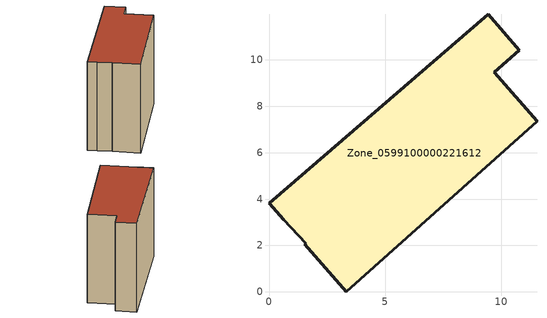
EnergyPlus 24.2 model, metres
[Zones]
Zone_0599100000221612
 floor ground (C_G): 1.59,2.1 0.62,3.11 0,3.83 9.43,11.96 10.78,10.41 9.68,9.46 11.53,7.34 3.32,0 1.54,2.05 z0
 wall outside (C_F): 9.68,9.46 10.78,10.41 9.43,11.96 0,3.83 0.62,3.11 1.59,2.1 1.54,2.05 3.32,0 11.53,7.34 9.68,9.46 z0:9.24
 roof outside (C_R): 0.62,3.11 1.59,2.1 1.54,2.05 3.32,0 11.53,7.34 9.68,9.46 10.78,10.41 9.43,11.96 0,3.83 z9.24
[BUILDING]
Pand.0599100000221612: North Axis=0; Terrain=City; Loads Convergence Tolerance Value=0.04; Temperature Convergence Tolerance Value=0.4; Solar Distribution=FullExterior; Maximum Number of Warmup Days=25; Minimum Number of Warmup Days=1
[Site:Location]
Rotterdam.The.Hague.AP_ZH_NLD Design_Conditions: Latitude=51.96; Longitude=4.45; Time Zone=1; Elevation=-4.5
[SITE:GROUNDTEMPERATURE:BUILDINGSURFACE]
18, 18, 18, 18, 18, 18, 18, 18, 18, 18, 18, 18
[MATERIAL] Thermal Absorptance=0.9; Solar Absorptance=0.7; Visible Absorptance=0.7
Name | Roughness | Thickness | Conductivity | Density | Specific Heat
G.TI.1946 | MediumSmooth | 0.15 | 1 | 540 | 1210
F.TI.1946 | Rough | 0.3 | 0.857143 | 1920 | 840
R.TI.1946 | MediumRough | 0.2 | 0.1 | 1500 | 1000
[CONSTRUCTION]
C_G: G.TI.1946
C_F: F.TI.1946
C_R: R.TI.1946
[ZONE]
Zone_0599100000221612: Type=1; Multiplier=1; Ceiling Height=Autocalculate; Volume=Autocalculate; Floor Area=autocalculate; Part of Total Floor Area=Yes
[ZONEINFILTRATION:DESIGNFLOWRATE]
Infil_Zone_0599100000221612: Zone or ZoneList or Space or SpaceList=Zone_0599100000221612; Schedule=AlwaysOn; Design Flow Rate Calculation Method=Flow/Area; Flow Rate per Floor Area=0.003; Constant Term Coefficient=1; Temperature Term Coefficient=0; Velocity Term Coefficient=0; Velocity Squared Term Coefficient=0
[HVACTEMPLATE:ZONE:IDEALLOADSAIRSYSTEM]
Zone_0599100000221612: Maximum Heating Supply Air Temperature=50; Minimum Cooling Supply Air Temperature=13; Maximum Heating Supply Air Humidity Ratio=0.0156; Minimum Cooling Supply Air Humidity Ratio=0.0077; Heating Limit=NoLimit; Cooling Limit=NoLimit; Dehumidification Control Type=ConstantSensibleHeatRatio; Cooling Sensible Heat Ratio=0.7; Dehumidification Setpoint=60; Humidification Control Type=None; Humidification Setpoint=30; Outdoor Air Method=None; Outdoor Air Flow Rate per Person=0.00944; Outdoor Air Flow Rate per Zone Floor Area=0; Outdoor Air Flow Rate per Zone=0; Demand Controlled Ventilation Type=None; Outdoor Air Economizer Type=NoEconomizer; Heat Recovery Type=None; Sensible Heat Recovery Effectiveness=0.7; Latent Heat Recovery Effectiveness=0.65
[ZONECONTROL:THERMOSTAT]
ThermostatControl_Zone_0599100000221612: Zone or ZoneList=Zone_0599100000221612; Control Type Schedule=DualSetpointControlType; Control 1=Thermostat_Zone_0599100000221612; Temperature Difference Between Cutout And Setpoint=0
[THERMOSTATSETPOINT:DUALSETPOINT]
Thermostat_Zone_0599100000221612: Heating Setpoint Temperature Schedule=HeatingSetpoint_Zone_0599100000221612; Cooling Setpoint Temperature Schedule=CoolingSetpoint_Zone_0599100000221612
[SCHEDULE:COMPACT]
HeatingSetpoint_Zone_0599100000221612: Through: 12/31, For: AllDays, Until: 24:00, 21
CoolingSetpoint_Zone_0599100000221612: Through: 12/31, For: AllDays, Until: 24:00, 24
DualSetpointControlType: Through: 12/31, For: AllDays, Until: 24:00, 4
AlwaysOn: Through: 12/31, For: AllDays, Until: 24:00, 1
